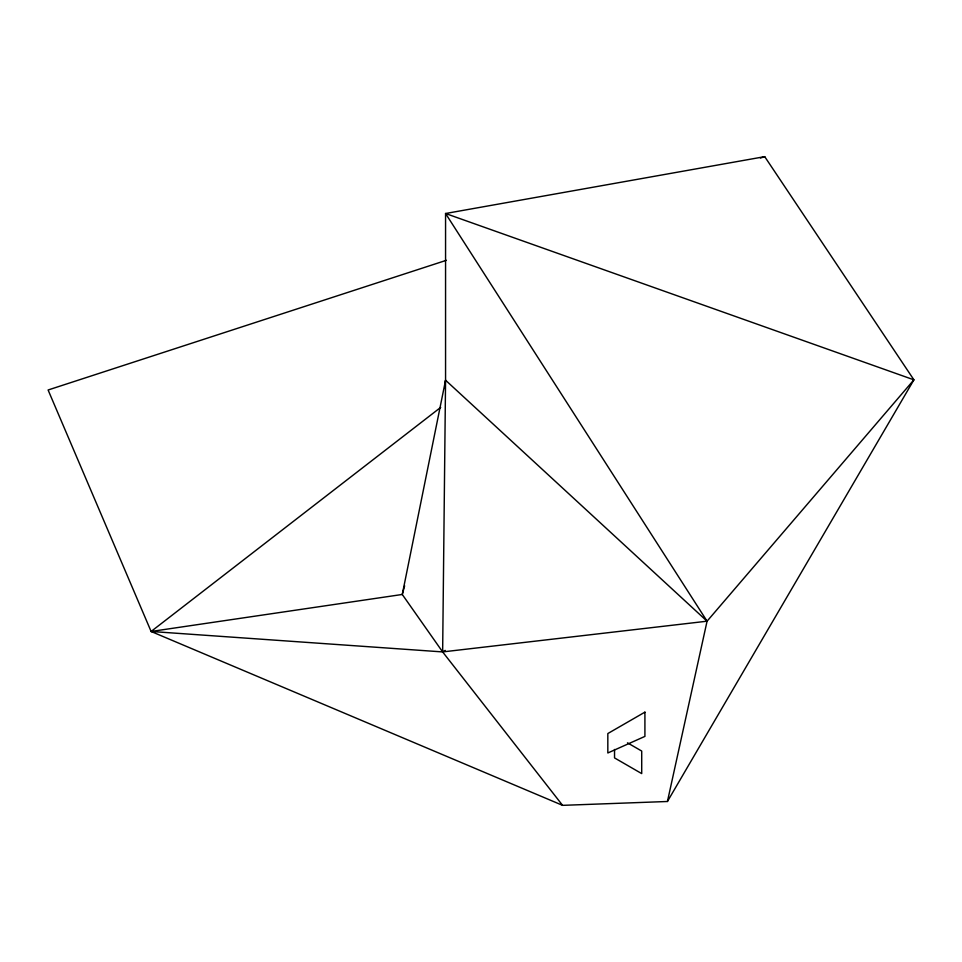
<?xml version="1.0" encoding="UTF-8"?>
<svg xmlns="http://www.w3.org/2000/svg" width="962" height="962" viewBox="0 0 962 962"><rect width="100%" height="100%" fill="white"/><g stroke="black" fill="none" stroke-linecap="round" stroke-linejoin="round"><path stroke-width="1.44" d="M667.436 801.49L707.07 621.199L445.562 380.218L442.64 651.923L562.578 805.35L667.436 801.49L913.9 379.834L764.718 156.65L445.562 213.504L445.562 380.218L444.733 387.614M445.562 380.218L402.272 594.468L442.64 651.923L707.07 621.199L913.9 379.834L445.562 213.504L707.07 621.199M404.629 585.822L402.272 594.468L151.106 631.469L48.1 389.995L446.38 260.305M562.578 805.35L151.106 631.469L440.704 407.383M445.238 650.42L442.64 651.923L151.106 631.469M760.437 158.045L764.718 156.65M627.477 742.832L641.714 751.045L641.714 773.604L614.538 757.912L614.538 749.458M644.913 712.145L607.828 733.549L607.828 752.981L644.913 736.399L644.913 712.145"/></g></svg>
